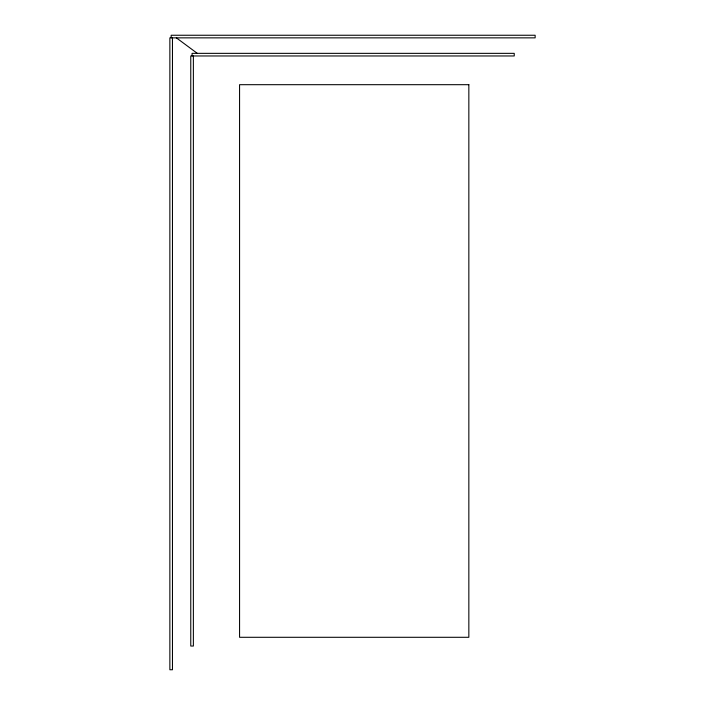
<?xml version="1.0" encoding="UTF-8"?>
<svg xmlns="http://www.w3.org/2000/svg" width="705" height="705" viewBox="0 0 705 705"><rect width="100%" height="100%" fill="white"/><g stroke="black" fill="none" stroke-linecap="round" stroke-linejoin="round"><path stroke-width="1.06" d="M176.391 37.858L197.294 53.351M193.373 55.968L193.373 646.044L190.764 646.044L190.764 55.968L514.236 55.968L514.236 53.351L192.068 53.351L192.068 55.968M172.469 37.858L172.469 669.75L169.861 669.75L169.861 37.858L535.139 37.858L535.139 35.25L171.165 35.25L171.165 37.858M468.843 84.688L239.568 84.688L239.568 637.294L468.843 637.294L468.843 84.688"/></g></svg>
